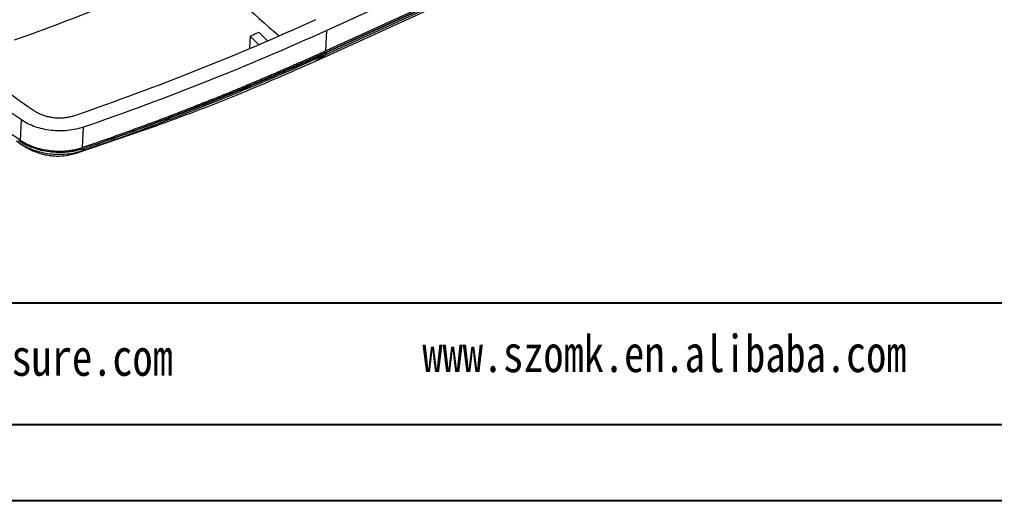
# Model space of a CAD drawing. Header units: inches. Extents: x 1127 to 2406, y 573 to 922.
# Drawn here: x 1172.5 to 1245.7, y 573 to 609 of the extents above; entities that cross this region are included whole.
import ezdxf

# ---------------------------------------------------------------- set-up
doc = ezdxf.new("R2010")
doc.units = ezdxf.units.IN
doc.layers.add('文字', color=81, linetype='Continuous')
doc.styles.add('宋体', font='', dxfattribs={"width": 0.8, "height": 3.5})
doc.styles.get('宋体').set_extended_font_data('SimSun')

msp = doc.modelspace()

# ---------------------------------------------------------------- linework, layer by layer
at = {"color": 7, "linetype": 'Continuous', "lineweight": 15}
for p, q in [((1205.62, 612.776), (1195.567, 608.196)), ((1205.552, 611.237), (1195.499, 606.657)), ((1205.612, 611.116), (1195.559, 606.536)), ((1195.564, 606.593), (1205.617, 611.173)), ((1194.725, 605.885), (1204.778, 610.466)), ((1195.505, 606.401), (1205.558, 610.982)), ((1195.499, 606.657), (1195.567, 608.196)), ((1189.822, 607.754), (1189.767, 606.842)), ((1189.822, 607.754), (1190.476, 608.052)), ((1190.444, 607.137), (1189.822, 607.754)), ((1190.476, 608.052), (1191.107, 607.426)), ((1195.559, 606.536), (1195.564, 606.593)), ((1172.579, 599.947), (1172.647, 601.486)), ((1177.242, 599.405), (1177.309, 600.943)), ((1172.279, 599.909), (1172.537, 599.729)), ((1172.635, 599.671), (1172.672, 599.649)), ((1177.313, 599.343), (1177.381, 599.366))]:
    msp.add_line(p, q, dxfattribs=at)
at = {"color": 8, "linetype": 'Continuous', "lineweight": 15}
for p, q in [((1194.695, 605.895), (1195.505, 606.401)), ((1172.507, 599.747), (1172.635, 599.671)), ((1177.255, 599.184), (1176.922, 599.048))]:
    msp.add_line(p, q, dxfattribs=at)
for p, q in [((1254.536, 587.752), (1135.814, 587.752)), ((1135.814, 578.647), (1459.395, 578.647)), ((1127.067, 572.957), (1465.086, 572.957)), ((1127.067, 572.957), (1283.557, 572.957))]:
    msp.add_line(p, q)
msp.add_arc((1262.662, 690.138), 108.524, 225.19003, 229.36878, dxfattribs=at)
at = {"color": 7, "linetype": 'Continuous', "lineweight": 15}
msp.add_arc((1195.356, 606.538), 0.203, 317.41954, 359.17141, dxfattribs=at)
for points in [[(1186.179, 613.145), (1181.465, 610.997), (1176.761, 609.096), (1172.1, 607.453)], [(1176.649, 601.822), (1182.896, 603.965), (1188.942, 606.367), (1194.744, 609.011)], [(1166.28, 608.169), (1168.445, 606.023), (1170.908, 604.012), (1173.622, 602.174)], [(1195.567, 608.196), (1189.712, 605.528), (1183.612, 603.105), (1177.309, 600.943)], [(1172.647, 601.486), (1169.861, 603.371), (1167.333, 605.434), (1165.112, 607.637)], [(1177.315, 599.205), (1183.595, 601.348), (1189.677, 603.746), (1195.505, 606.401)], [(1177.313, 599.343), (1177.311, 599.261), (1177.289, 599.202), (1177.255, 599.184)], [(1177.315, 599.205), (1177.351, 599.223), (1177.376, 599.281), (1177.381, 599.36)], [(1177.255, 599.184), (1177.275, 599.191), (1177.295, 599.198), (1177.315, 599.205)]]:
    msp.add_open_spline(points, degree=3, dxfattribs=at)
for points, knots in [([(1195.499, 606.657), (1195.132, 606.491), (1194.399, 606.158), (1193.291, 605.667), (1192.179, 605.181), (1191.062, 604.701), (1189.939, 604.227), (1188.811, 603.758), (1187.678, 603.296), (1186.54, 602.84), (1185.396, 602.39), (1184.247, 601.945), (1183.093, 601.507), (1181.933, 601.074), (1180.768, 600.648), (1179.598, 600.227), (1178.423, 599.812), (1177.635, 599.541), (1177.242, 599.405)], [0, 0, 0, 0, 0.0625609, 0.1250975, 0.1876132, 0.2501114, 0.3125958, 0.3750697, 0.4375366, 0.5, 0.5624634, 0.6249303, 0.6874042, 0.7498886, 0.8123868, 0.8749025, 0.9374391, 1, 1, 1, 1]), ([(1172.579, 599.947), (1172.394, 600.074), (1172.023, 600.326), (1171.475, 600.711), (1170.935, 601.1), (1170.403, 601.493), (1169.878, 601.891), (1169.36, 602.292), (1168.85, 602.698), (1168.348, 603.108), (1167.853, 603.523), (1167.365, 603.941), (1166.886, 604.364), (1166.414, 604.791), (1165.949, 605.222), (1165.491, 605.658), (1165.193, 605.951), (1165.044, 606.098)], [0, 0, 0, 0, 0.066835, 0.133597, 0.200299, 0.266951, 0.333564, 0.40015, 0.466718, 0.533282, 0.59985, 0.666436, 0.733049, 0.799701, 0.866403, 0.933165, 1, 1, 1, 1]), ([(1177.381, 599.366), (1177.773, 599.501), (1178.557, 599.772), (1179.728, 600.186), (1180.893, 600.605), (1182.053, 601.03), (1183.208, 601.461), (1184.357, 601.898), (1185.501, 602.341), (1186.64, 602.79), (1187.774, 603.245), (1188.903, 603.705), (1190.026, 604.172), (1191.144, 604.644), (1192.257, 605.122), (1193.365, 605.606), (1194.468, 606.096), (1195.198, 606.427), (1195.564, 606.593)], [0, 0, 0, 0, 0.06256, 0.125097, 0.187612, 0.250111, 0.312595, 0.375069, 0.437536, 0.5, 0.562464, 0.624931, 0.687405, 0.749889, 0.812388, 0.874903, 0.93744, 1, 1, 1, 1]), ([(1177.381, 599.36), (1177.663, 599.456), (1178.356, 599.692), (1179.445, 600.069), (1180.585, 600.47), (1182.087, 601.012), (1183.548, 601.557), (1185.1, 602.149), (1186.807, 602.813), (1188.971, 603.682), (1191.422, 604.707), (1193.589, 605.646), (1194.931, 606.252), (1195.559, 606.536)], [0, 0, 0, 0, 0.045026, 0.110484, 0.174532, 0.228436, 0.353193, 0.411882, 0.482142, 0.633643, 0.770453, 0.892572, 1, 1, 1, 1]), ([(1176.91, 599.039), (1178.864, 599.698), (1182.862, 601.047), (1188.807, 603.292), (1192.738, 605.014), (1194.704, 605.876)], [0, 0, 0, 0, 0.323299, 0.661627, 1, 1, 1, 1]), ([(1173.622, 602.173), (1173.66, 602.149), (1173.735, 602.099), (1173.855, 602.032), (1173.979, 601.968), (1174.109, 601.91), (1174.241, 601.858), (1174.377, 601.811), (1174.514, 601.77), (1174.653, 601.735), (1174.791, 601.705), (1174.929, 601.681), (1175.106, 601.658), (1175.326, 601.639), (1175.591, 601.636), (1175.861, 601.651), (1176.131, 601.687), (1176.397, 601.742), (1176.565, 601.795), (1176.649, 601.822)], [0, 0, 0, 0, 0.047023, 0.094024, 0.140898, 0.187544, 0.233861, 0.279751, 0.325119, 0.369879, 0.413947, 0.457246, 0.499708, 0.578297, 0.659505, 0.742852, 0.827789, 0.913715, 1, 1, 1, 1]), ([(1177.309, 600.943), (1176.94, 600.817), (1176.54, 600.731), (1175.715, 600.649), (1175.29, 600.652), (1174.46, 600.749), (1174.053, 600.842), (1173.298, 601.108), (1172.95, 601.281), (1172.647, 601.486)], [0, 0, 0, 0, 0.25, 0.25, 0.5, 0.5, 0.75, 0.75, 1, 1, 1, 1]), ([(1172.424, 599.947), (1172.47, 599.917), (1172.561, 599.856), (1172.706, 599.77), (1172.855, 599.688), (1173.009, 599.611), (1173.168, 599.538), (1173.333, 599.47), (1173.639, 599.354), (1174.108, 599.215), (1174.752, 599.101), (1175.412, 599.055), (1175.961, 599.075), (1176.391, 599.126), (1176.708, 599.181), (1177.017, 599.252), (1177.214, 599.312), (1177.313, 599.343)], [0, 0, 0, 0, 0.035879, 0.07162, 0.107293, 0.14297, 0.178722, 0.214618, 0.250728, 0.375403, 0.500417, 0.625232, 0.750102, 0.812792, 0.875087, 0.937364, 1, 1, 1, 1]), ([(1172.507, 599.747), (1172.82, 599.537), (1173.176, 599.363), (1173.945, 599.095), (1174.356, 599.001), (1175.197, 598.899), (1175.626, 598.892), (1176.465, 598.969), (1176.874, 599.053), (1177.255, 599.184)], [0, 0, 0, 0, 0.25, 0.25, 0.5, 0.5, 0.75, 0.75, 1, 1, 1, 1]), ([(1177.242, 599.405), (1177.181, 599.385), (1177.06, 599.345), (1176.873, 599.293), (1176.683, 599.248), (1176.489, 599.209), (1176.291, 599.178), (1175.948, 599.135), (1175.451, 599.11), (1174.805, 599.15), (1174.173, 599.259), (1173.645, 599.415), (1173.219, 599.586), (1172.882, 599.753), (1172.681, 599.882), (1172.579, 599.947)], [0, 0, 0, 0, 0.040797, 0.081386, 0.121873, 0.162367, 0.202973, 0.243799, 0.371866, 0.500039, 0.628106, 0.756279, 0.837639, 0.918594, 1, 1, 1, 1]), ([(1172.579, 599.694), (1172.795, 599.557), (1173.18, 599.312), (1173.744, 599.069), (1174.21, 598.922), (1174.624, 598.834), (1175.065, 598.779), (1175.577, 598.771), (1176.226, 598.835), (1176.688, 598.971), (1176.951, 599.049)], [0, 0, 0, 0, 0.1767424, 0.3152549, 0.422035, 0.5036674, 0.581535, 0.6838416, 0.8204289, 1, 1, 1, 1])]:
    msp.add_open_spline(points, degree=3, knots=knots, dxfattribs=at)

# ---------------------------------------------------------------- texts
at = {"layer": '文字', "color": 0, "char_height": 2.78204, "width": 48.8778, "attachment_point": 1, "style": '宋体'}
for s, insert in [('www.szomk.en.alibaba.com', (1202.746, 585.363)), ('www.chinaenclosure.com', (1150.71, 585.088))]:
    msp.add_mtext(s, dxfattribs=dict(at, insert=insert))

doc.saveas('drawing.dxf')
